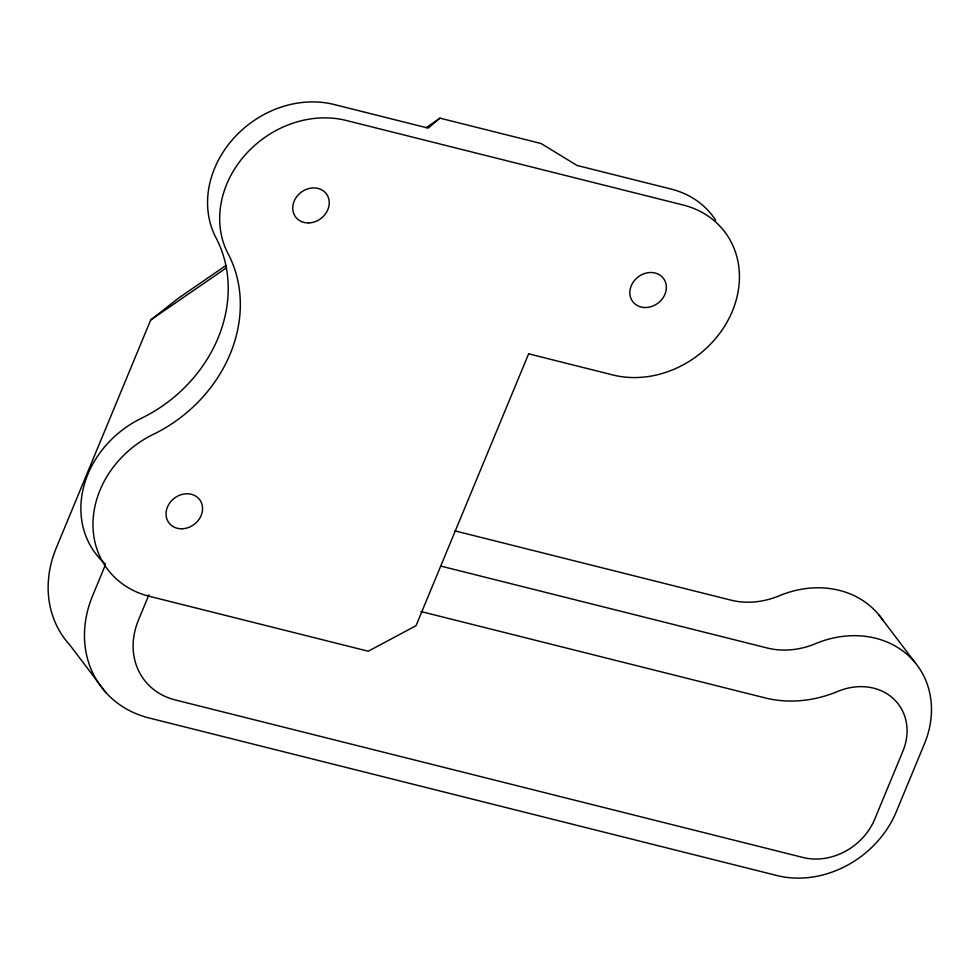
<?xml version="1.0" encoding="UTF-8"?>
<svg xmlns="http://www.w3.org/2000/svg" width="980" height="980" viewBox="0 0 980 980"><rect width="100%" height="100%" fill="white"/><g stroke="black" fill="none" stroke-linecap="round" stroke-linejoin="round"><path stroke-width="1.47" d="M225.951 265.482L178.115 298.41L150.687 319.995L56.264 547.943A110.765 94.582 -37.2 0 0 69.678 644.828L106.012 692.701M105.448 564.75L92.586 595.816A110.765 94.582 -37.2 0 0 149.095 717.985L776.846 875.52A96.212 82.161 -37.2 0 0 896.32 811.71L924.471 743.734A95.66 81.683 -37.2 0 0 908.485 655.657A95.66 81.683 -37.2 0 0 815.581 643.652A76.967 65.721 -37.2 0 1 767.23 648.001L440.767 566.073M148.923 594.823L138.401 620.242A72.275 61.716 -37.2 0 0 175.273 699.953L803.037 857.488A57.734 49.294 -37.2 0 0 874.723 819.207L902.874 751.231A57.171 48.816 -37.2 0 0 893.319 698.593A57.171 48.816 -37.2 0 0 837.79 691.414A115.456 98.588 -37.2 0 1 765.258 697.944L420.984 611.545M715.62 220.132A96.212 82.161 -37.2 0 0 671.19 189.091L577.036 165.461L541.095 143.521L439.959 118.151L428.223 128.123L334.082 104.493A96.212 82.161 -37.2 0 0 233.069 138.976A96.212 82.161 -37.2 0 0 216.029 237.858A138.548 118.311 -37.2 0 1 141.255 418.362A96.212 82.161 -37.2 0 0 105.387 564.002M426.116 127.682L439.959 118.151M150.687 319.995L226.294 267.932M454.892 530.866L730.896 600.128A76.967 65.721 -37.2 0 0 779.259 595.779A95.66 81.683 -37.2 0 1 883.433 621.087M879.158 615.22L915.479 663.092M528.637 353.829L416.022 625.706L368.235 651.222L149.107 596.232A96.212 82.161 -37.2 0 1 93.002 522.328A96.212 82.161 -37.2 0 1 153.37 434.324A138.548 118.311 -37.2 0 0 228.132 253.808A96.212 82.161 -37.2 0 1 245.184 154.926A96.212 82.161 -37.2 0 1 346.185 120.454L683.293 205.053A96.212 82.161 -37.2 0 1 732.379 311.162A96.212 82.161 -37.2 0 1 612.917 374.973L528.637 353.829M308.553 222.925A19.245 16.427 -37.2 0 0 327.884 196.392A19.245 16.427 -37.2 0 0 296.536 196.931A19.245 16.427 -37.2 0 0 308.553 222.925M181.864 528.784A19.245 16.427 -37.2 0 0 201.194 502.25A19.245 16.427 -37.2 0 0 169.846 502.789A19.245 16.427 -37.2 0 0 181.864 528.784M645.661 307.524A19.245 16.427 -37.2 0 0 665.004 280.99A19.245 16.427 -37.2 0 0 633.644 281.529A19.245 16.427 -37.2 0 0 645.661 307.524"/></g></svg>
